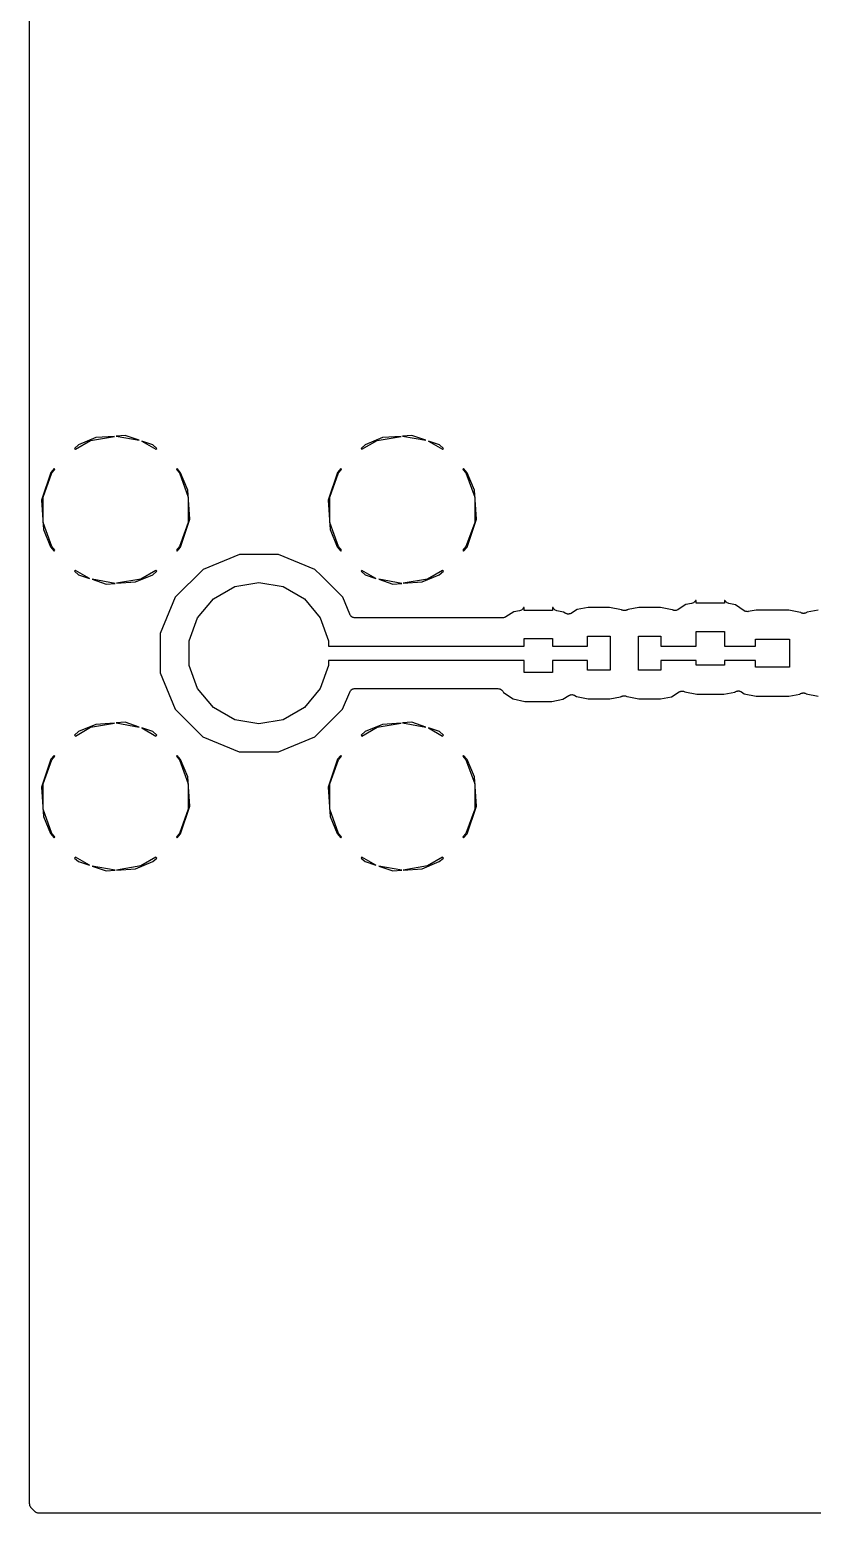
# Model space of a CAD drawing. Extents: x 33.3 to 98.3, y -74.9 to -29.1.
# Drawn here: x 33.27 to 47.15, y -74.93 to -48.64 of the extents above; entities that cross this region are included whole.
import ezdxf

# ---------------------------------------------------------------- set-up
doc = ezdxf.new("R2010")
doc.units = 0
doc.header["$MEASUREMENT"] = 0
doc.layers.add('BLACK', color=7, linetype='CONTINUOUS')

msp = doc.modelspace()

# ---------------------------------------------------------------- linework, layer by layer
at = {"layer": 'Black'}
for p, q in [((33.274, -55.6101), (33.274, -29.2514)), ((33.274, -56.0554), (33.274, -55.6101)), ((34.0849, -56.0777), (34.3517, -55.9237)), ((34.4471, -55.8711), (34.1416, -55.9977)), ((34.3517, -55.9237), (34.7805, -55.8481)), ((34.7805, -55.8481), (34.4471, -55.8711)), ((34.9666, -55.8353), (34.8057, -55.8464)), ((34.8057, -55.8464), (35.2142, -55.9184)), ((35.2142, -55.9184), (34.9666, -55.8353)), ((35.4571, -56), (35.2642, -55.9352)), ((35.2642, -55.9352), (35.5111, -56.0777)), ((39.1649, -56.0777), (39.4317, -55.9237)), ((39.5271, -55.8711), (39.2216, -55.9977)), ((39.4317, -55.9237), (39.8605, -55.8481)), ((39.8605, -55.8481), (39.5271, -55.8711)), ((40.0466, -55.8353), (39.8857, -55.8464)), ((39.8857, -55.8464), (40.2942, -55.9184)), ((40.2942, -55.9184), (40.0466, -55.8353)), ((40.5371, -56), (40.3442, -55.9352)), ((40.3442, -55.9352), (40.5911, -56.0777)), ((33.274, -56.9685), (33.274, -56.0554)), ((34.1416, -55.9977), (34.0681, -56.0609)), ((34.0681, -56.0609), (34.0849, -56.0777)), ((35.5279, -56.0609), (35.4571, -56)), ((35.5111, -56.0777), (35.5279, -56.0609)), ((39.2216, -55.9977), (39.1481, -56.0609)), ((39.1481, -56.0609), (39.1649, -56.0777)), ((40.6079, -56.0609), (40.5371, -56)), ((40.5911, -56.0777), (40.6079, -56.0609)), ((33.648, -56.4909), (33.4833, -56.9814)), ((33.5129, -56.9234), (33.6679, -56.4975)), ((33.7089, -56.4201), (33.648, -56.4909)), ((33.6679, -56.4975), (33.7219, -56.4331)), ((33.7219, -56.4331), (33.7089, -56.4201)), ((35.8871, -56.4201), (35.8741, -56.4331)), ((35.8741, -56.4331), (35.9281, -56.4975)), ((35.9503, -56.4936), (35.8871, -56.4201)), ((35.9281, -56.4975), (36.0831, -56.9234)), ((36.0769, -56.7991), (35.9503, -56.4936)), ((38.728, -56.4909), (38.5633, -56.9814)), ((38.5929, -56.9234), (38.7479, -56.4975)), ((38.7889, -56.4201), (38.728, -56.4909)), ((38.7479, -56.4975), (38.8019, -56.4331)), ((38.8019, -56.4331), (38.7889, -56.4201)), ((40.9671, -56.4201), (40.9541, -56.4331)), ((40.9541, -56.4331), (41.0081, -56.4975)), ((41.0303, -56.4936), (40.9671, -56.4201)), ((41.0081, -56.4975), (41.1631, -56.9234)), ((41.1569, -56.7991), (41.0303, -56.4936)), ((33.274, -58.2446), (33.274, -56.9685)), ((33.4833, -56.9814), (33.5191, -57.5009)), ((33.5129, -57.3766), (33.5129, -56.9234)), ((36.089, -56.9753), (36.0769, -56.7991)), ((36.0831, -56.9234), (36.0831, -57.3766)), ((36.1127, -57.3186), (36.089, -56.9753)), ((38.5633, -56.9814), (38.5991, -57.5009)), ((38.5929, -57.3766), (38.5929, -56.9234)), ((41.1927, -57.3186), (41.1569, -56.7991)), ((41.1631, -56.9234), (41.1631, -57.3766)), ((33.6679, -57.8025), (33.5129, -57.3766)), ((33.5191, -57.5009), (33.6457, -57.8064)), ((36.0831, -57.3766), (35.9281, -57.8025)), ((35.948, -57.8091), (36.1127, -57.3186)), ((38.7479, -57.8025), (38.5929, -57.3766)), ((38.5991, -57.5009), (38.7257, -57.8064)), ((41.1631, -57.3766), (41.0081, -57.8025)), ((41.028, -57.8091), (41.1927, -57.3186)), ((33.6457, -57.8064), (33.7089, -57.8799)), ((33.7219, -57.8669), (33.6679, -57.8025)), ((35.9281, -57.8025), (35.8741, -57.8669)), ((35.8871, -57.8799), (35.948, -57.8091)), ((38.7257, -57.8064), (38.7889, -57.8799)), ((38.8019, -57.8669), (38.7479, -57.8025)), ((41.0081, -57.8025), (40.9541, -57.8669)), ((40.9671, -57.8799), (41.028, -57.8091)), ((33.7089, -57.8799), (33.7219, -57.8669)), ((35.8741, -57.8669), (35.8871, -57.8799)), ((36.9914, -57.9397), (36.348, -58.2056)), ((37.6876, -57.9403), (36.9914, -57.9397)), ((38.3306, -58.2073), (37.6876, -57.9403)), ((38.7889, -57.8799), (38.8019, -57.8669)), ((40.9541, -57.8669), (40.9671, -57.8799)), ((33.274, -60.0564), (33.274, -58.2446)), ((34.0849, -58.2223), (34.0681, -58.2391)), ((34.0681, -58.2391), (34.1389, -58.3)), ((34.3318, -58.3648), (34.0849, -58.2223)), ((34.1389, -58.3), (34.3318, -58.3648)), ((35.1489, -58.4289), (35.4544, -58.3023)), ((35.5111, -58.2223), (35.2443, -58.3763)), ((35.4544, -58.3023), (35.5279, -58.2391)), ((35.5279, -58.2391), (35.5111, -58.2223)), ((36.348, -58.2056), (35.8553, -58.6974)), ((38.4383, -58.3152), (38.3306, -58.2073)), ((38.8224, -58.7), (38.4383, -58.3152)), ((39.1649, -58.2223), (39.1481, -58.2391)), ((39.1481, -58.2391), (39.2189, -58.3)), ((39.4118, -58.3648), (39.1649, -58.2223)), ((39.2189, -58.3), (39.4118, -58.3648)), ((40.2289, -58.4289), (40.5344, -58.3023)), ((40.5911, -58.2223), (40.3243, -58.3763)), ((40.5344, -58.3023), (40.6079, -58.2391)), ((40.6079, -58.2391), (40.5911, -58.2223)), ((34.7903, -58.4536), (34.3818, -58.3816)), ((34.3818, -58.3816), (34.6294, -58.4647)), ((34.6294, -58.4647), (34.7903, -58.4536)), ((35.2443, -58.3763), (34.8155, -58.4519)), ((34.8155, -58.4519), (35.1489, -58.4289)), ((36.5314, -58.7288), (36.9088, -58.5109)), ((36.9088, -58.5109), (37.338, -58.4352)), ((37.338, -58.4352), (37.7672, -58.5109)), ((37.7672, -58.5109), (38.1446, -58.7288)), ((39.8703, -58.4536), (39.4618, -58.3816)), ((39.4618, -58.3816), (39.7094, -58.4647)), ((39.7094, -58.4647), (39.8703, -58.4536)), ((40.3243, -58.3763), (39.8955, -58.4519)), ((39.8955, -58.4519), (40.2289, -58.4289)), ((35.8553, -58.6974), (35.5883, -59.3404)), ((36.2513, -59.0626), (36.5314, -58.7288)), ((38.1446, -58.7288), (38.4247, -59.0626)), ((38.9469, -59.0012), (38.8224, -58.7)), ((42.0299, -58.882), (42.0266, -58.8878)), ((42.041, -58.882), (42.0299, -58.882)), ((42.041, -58.932), (42.041, -58.882)), ((42.5512, -58.882), (42.541, -58.882)), ((42.541, -58.882), (42.541, -58.932)), ((42.5551, -58.8886), (42.5512, -58.882)), ((43.1743, -58.8782), (42.9803, -58.9147)), ((43.555, -58.8782), (43.1743, -58.8782)), ((43.7654, -58.9209), (43.555, -58.8782)), ((44.0743, -58.8782), (43.8803, -58.9147)), ((44.455, -58.8782), (44.0743, -58.8782)), ((44.6656, -58.9209), (44.455, -58.8782)), ((44.9043, -58.8297), (44.7676, -58.9177)), ((45.0075, -58.8103), (44.9043, -58.8297)), ((45.0232, -58.8044), (45.0075, -58.8103)), ((45.039, -58.7987), (45.0232, -58.8044)), ((45.0394, -58.7983), (45.039, -58.7987)), ((45.04, -58.7981), (45.0394, -58.7983)), ((45.0527, -58.7871), (45.04, -58.7981)), ((45.0656, -58.7763), (45.0527, -58.7871)), ((45.0659, -58.7758), (45.0656, -58.7763)), ((45.0663, -58.7755), (45.0659, -58.7758)), ((45.0746, -58.7608), (45.0663, -58.7755)), ((45.0779, -58.755), (45.0746, -58.7608)), ((45.089, -58.755), (45.0779, -58.755)), ((45.089, -58.805), (45.089, -58.755)), ((45.589, -58.805), (45.089, -58.805)), ((45.5992, -58.755), (45.589, -58.755)), ((45.589, -58.755), (45.589, -58.805)), ((45.6031, -58.7616), (45.5992, -58.755)), ((45.6108, -58.7758), (45.6031, -58.7616)), ((45.6118, -58.7767), (45.6108, -58.7758)), ((45.6124, -58.7778), (45.6118, -58.7767)), ((45.6248, -58.7882), (45.6124, -58.7778)), ((45.6368, -58.7988), (45.6248, -58.7882)), ((45.638, -58.7993), (45.6368, -58.7988)), ((45.639, -58.8001), (45.638, -58.7993)), ((45.6542, -58.8056), (45.639, -58.8001)), ((45.6692, -58.8115), (45.6542, -58.8056)), ((45.7873, -58.8354), (45.6692, -58.8115)), ((45.9378, -58.9382), (45.7873, -58.8354)), ((36.1023, -59.4721), (36.2513, -59.0626)), ((38.4247, -59.0626), (38.5737, -59.4721)), ((38.9504, -59.0068), (38.9469, -59.0012)), ((38.9527, -59.013), (38.9504, -59.0068)), ((38.9597, -59.0213), (38.9527, -59.013)), ((38.9655, -59.0305), (38.9597, -59.0213)), ((38.9708, -59.0345), (38.9655, -59.0305)), ((38.975, -59.0396), (38.9708, -59.0345)), ((38.9844, -59.045), (38.975, -59.0396)), ((38.9931, -59.0517), (38.9844, -59.045)), ((38.9994, -59.0537), (38.9931, -59.0517)), ((39.0051, -59.057), (38.9994, -59.0537)), ((39.0158, -59.0589), (39.0051, -59.057)), ((39.0262, -59.0621), (39.0158, -59.0589)), ((39.0328, -59.0619), (39.0262, -59.0621)), ((39.0393, -59.063), (39.0328, -59.0619)), ((41.6618, -59.063), (39.0393, -59.063)), ((41.6728, -59.0611), (41.6618, -59.063)), ((41.6839, -59.0605), (41.6728, -59.0611)), ((41.6898, -59.0581), (41.6839, -59.0605)), ((41.696, -59.057), (41.6898, -59.0581)), ((41.7057, -59.0514), (41.696, -59.057)), ((41.7159, -59.0471), (41.7057, -59.0514)), ((41.8563, -58.9567), (41.7159, -59.0471)), ((41.9595, -58.9373), (41.8563, -58.9567)), ((41.9752, -58.9314), (41.9595, -58.9373)), ((41.991, -58.9257), (41.9752, -58.9314)), ((41.9914, -58.9253), (41.991, -58.9257)), ((41.992, -58.9251), (41.9914, -58.9253)), ((42.0047, -58.9141), (41.992, -58.9251)), ((42.0176, -58.9033), (42.0047, -58.9141)), ((42.0179, -58.9028), (42.0176, -58.9033)), ((42.0183, -58.9025), (42.0179, -58.9028)), ((42.0266, -58.8878), (42.0183, -58.9025)), ((42.541, -58.932), (42.041, -58.932)), ((42.5628, -58.9028), (42.5551, -58.8886)), ((42.5638, -58.9037), (42.5628, -58.9028)), ((42.5644, -58.9048), (42.5638, -58.9037)), ((42.5768, -58.9152), (42.5644, -58.9048)), ((42.5888, -58.9258), (42.5768, -58.9152)), ((42.59, -58.9263), (42.5888, -58.9258)), ((42.591, -58.9271), (42.59, -58.9263)), ((42.6062, -58.9326), (42.591, -58.9271)), ((42.6212, -58.9385), (42.6062, -58.9326)), ((42.7393, -58.9624), (42.6212, -58.9385)), ((42.7655, -58.9803), (42.7393, -58.9624)), ((42.7712, -58.9829), (42.7655, -58.9803)), ((42.7762, -58.9867), (42.7712, -58.9829)), ((42.7869, -58.99), (42.7762, -58.9867)), ((42.7972, -58.9947), (42.7869, -58.99)), ((42.8034, -58.9951), (42.7972, -58.9947)), ((42.8093, -58.997), (42.8034, -58.9951)), ((42.8206, -58.9964), (42.8093, -58.997)), ((42.8318, -58.9973), (42.8206, -58.9964)), ((42.8378, -58.9956), (42.8318, -58.9973)), ((42.844, -58.9953), (42.8378, -58.9956)), ((42.8544, -58.9909), (42.844, -58.9953)), ((42.8652, -58.9879), (42.8544, -58.9909)), ((42.8703, -58.9843), (42.8652, -58.9879)), ((42.876, -58.9819), (42.8703, -58.9843)), ((42.9803, -58.9147), (42.876, -58.9819)), ((43.7667, -58.9214), (43.7654, -58.9209)), ((43.7717, -58.9252), (43.7667, -58.9214)), ((43.7824, -58.9286), (43.7717, -58.9252)), ((43.7927, -58.9332), (43.7824, -58.9286)), ((43.7989, -58.9337), (43.7927, -58.9332)), ((43.8048, -58.9355), (43.7989, -58.9337)), ((43.8161, -58.935), (43.8048, -58.9355)), ((43.8273, -58.9358), (43.8161, -58.935)), ((43.8333, -58.9341), (43.8273, -58.9358)), ((43.8395, -58.9338), (43.8333, -58.9341)), ((43.8499, -58.9295), (43.8395, -58.9338)), ((43.8607, -58.9264), (43.8499, -58.9295)), ((43.8658, -58.9228), (43.8607, -58.9264)), ((43.8716, -58.9204), (43.8658, -58.9228)), ((43.8803, -58.9147), (43.8716, -58.9204)), ((44.6677, -58.9225), (44.6656, -58.9209)), ((44.6785, -58.9259), (44.6677, -58.9225)), ((44.6887, -58.9305), (44.6785, -58.9259)), ((44.695, -58.931), (44.6887, -58.9305)), ((44.7009, -58.9328), (44.695, -58.931)), ((44.7122, -58.9323), (44.7009, -58.9328)), ((44.7234, -58.9331), (44.7122, -58.9323)), ((44.7294, -58.9315), (44.7234, -58.9331)), ((44.7356, -58.9312), (44.7294, -58.9315)), ((44.746, -58.9268), (44.7356, -58.9312)), ((44.7568, -58.9238), (44.746, -58.9268)), ((44.7619, -58.9201), (44.7568, -58.9238)), ((44.7676, -58.9177), (44.7619, -58.9201)), ((45.9418, -58.9401), (45.9378, -58.9382)), ((45.9452, -58.9428), (45.9418, -58.9401)), ((45.9575, -58.9472), (45.9452, -58.9428)), ((45.9694, -58.9526), (45.9575, -58.9472)), ((45.9738, -58.9529), (45.9694, -58.9526)), ((45.978, -58.9544), (45.9738, -58.9529)), ((45.991, -58.9542), (45.978, -58.9544)), ((46.0041, -58.9552), (45.991, -58.9542)), ((46.0083, -58.954), (46.0041, -58.9552)), ((46.0127, -58.954), (46.0083, -58.954)), ((46.1493, -58.9282), (46.0127, -58.954)), ((46.73, -58.9282), (46.1493, -58.9282)), ((46.9404, -58.9709), (46.73, -58.9282)), ((46.9417, -58.9714), (46.9404, -58.9709)), ((46.9467, -58.9752), (46.9417, -58.9714)), ((46.9574, -58.9786), (46.9467, -58.9752)), ((46.9677, -58.9832), (46.9574, -58.9786)), ((46.9739, -58.9837), (46.9677, -58.9832)), ((46.9798, -58.9855), (46.9739, -58.9837)), ((46.9911, -58.985), (46.9798, -58.9855)), ((47.0023, -58.9858), (46.9911, -58.985)), ((47.0083, -58.9841), (47.0023, -58.9858)), ((47.0145, -58.9838), (47.0083, -58.9841)), ((47.0249, -58.9795), (47.0145, -58.9838)), ((47.0357, -58.9764), (47.0249, -58.9795)), ((47.0408, -58.9728), (47.0357, -58.9764)), ((47.0466, -58.9704), (47.0408, -58.9728)), ((47.0553, -58.9647), (47.0466, -58.9704)), ((47.2493, -58.9282), (47.0553, -58.9647)), ((35.5883, -59.3404), (35.5877, -60.0366)), ((43.165, -59.563), (43.165, -59.39)), ((43.165, -59.39), (43.565, -59.39)), ((43.565, -59.39), (43.565, -59.99)), ((44.065, -59.99), (44.065, -59.39)), ((44.065, -59.39), (44.465, -59.39)), ((44.465, -59.39), (44.465, -59.563)), ((45.089, -59.563), (45.089, -59.305)), ((45.089, -59.305), (45.589, -59.305)), ((45.589, -59.305), (45.589, -59.563)), ((36.1023, -59.9079), (36.1023, -59.4721)), ((38.5737, -59.4721), (38.5737, -59.563)), ((38.5737, -59.563), (41.656, -59.563)), ((41.656, -59.563), (42.041, -59.563)), ((42.041, -59.432), (42.541, -59.432)), ((42.041, -59.563), (42.041, -59.432)), ((42.541, -59.432), (42.541, -59.563)), ((42.541, -59.563), (43.165, -59.563)), ((44.465, -59.563), (44.958, -59.563)), ((44.958, -59.563), (45.089, -59.563)), ((45.589, -59.563), (46.14, -59.563)), ((46.14, -59.563), (46.14, -59.44)), ((46.14, -59.44), (46.74, -59.44)), ((46.74, -59.44), (46.74, -59.94)), ((36.2513, -60.3174), (36.1023, -59.9079)), ((38.5737, -59.9079), (38.4247, -60.3174)), ((41.656, -59.817), (38.5737, -59.817)), ((38.5737, -59.817), (38.5737, -59.9079)), ((42.041, -59.817), (41.656, -59.817)), ((42.041, -60.032), (42.041, -59.817)), ((43.165, -59.817), (42.541, -59.817)), ((42.541, -59.817), (42.541, -60.032)), ((43.165, -59.99), (43.165, -59.817)), ((44.958, -59.817), (44.465, -59.817)), ((44.465, -59.817), (44.465, -59.99)), ((45.089, -59.817), (44.958, -59.817)), ((45.089, -59.905), (45.089, -59.817)), ((45.589, -59.905), (45.089, -59.905)), ((46.14, -59.817), (45.589, -59.817)), ((45.589, -59.817), (45.589, -59.905)), ((46.14, -59.94), (46.14, -59.817)), ((33.274, -61.1354), (33.274, -60.0564)), ((35.5877, -60.0366), (35.8536, -60.68)), ((42.541, -60.032), (42.041, -60.032)), ((43.565, -59.99), (43.165, -59.99)), ((44.465, -59.99), (44.065, -59.99)), ((46.74, -59.94), (46.14, -59.94)), ((36.5314, -60.6512), (36.2513, -60.3174)), ((38.4247, -60.3174), (38.1446, -60.6512)), ((38.8207, -60.6826), (38.9469, -60.3787)), ((38.9469, -60.3787), (38.9504, -60.3731)), ((38.9504, -60.3731), (38.9527, -60.367)), ((38.9527, -60.367), (38.9597, -60.3586)), ((38.9597, -60.3586), (38.9656, -60.3494)), ((38.9656, -60.3494), (38.9708, -60.3454)), ((38.9708, -60.3454), (38.975, -60.3404)), ((38.975, -60.3404), (38.9845, -60.3349)), ((38.9845, -60.3349), (38.9932, -60.3283)), ((38.9932, -60.3283), (38.9994, -60.3263)), ((38.9994, -60.3263), (39.0051, -60.323)), ((39.0051, -60.323), (39.0159, -60.3211)), ((39.0159, -60.3211), (39.0263, -60.3178)), ((39.0263, -60.3178), (39.0328, -60.3181)), ((39.0328, -60.3181), (39.0393, -60.317)), ((39.0393, -60.317), (41.5757, -60.317)), ((41.5757, -60.317), (41.5905, -60.3196)), ((41.5905, -60.3196), (41.6054, -60.3215)), ((41.6054, -60.3215), (41.6076, -60.3226)), ((41.6076, -60.3226), (41.6099, -60.323)), ((41.6099, -60.323), (41.6229, -60.3305)), ((41.6229, -60.3305), (41.6363, -60.3374)), ((41.6363, -60.3374), (41.6379, -60.3392)), ((41.6379, -60.3392), (41.64, -60.3404)), ((41.64, -60.3404), (41.6497, -60.3519)), ((41.6497, -60.3519), (41.6598, -60.3629)), ((41.6598, -60.3629), (41.6756, -60.3874)), ((41.6756, -60.3874), (41.8427, -60.5016)), ((42.7257, -60.5073), (42.83, -60.4401)), ((42.83, -60.4401), (42.8357, -60.4377)), ((42.8357, -60.4377), (42.8408, -60.4341)), ((42.8408, -60.4341), (42.8516, -60.4311)), ((42.8516, -60.4311), (42.862, -60.4267)), ((42.862, -60.4267), (42.8682, -60.4264)), ((42.8682, -60.4264), (42.8742, -60.4247)), ((42.8742, -60.4247), (42.8854, -60.4256)), ((42.8854, -60.4256), (42.8967, -60.425)), ((42.8967, -60.425), (42.9026, -60.4269)), ((42.9026, -60.4269), (42.9088, -60.4273)), ((42.9088, -60.4273), (42.9191, -60.432)), ((42.9191, -60.432), (42.9298, -60.4353)), ((42.9298, -60.4353), (42.9348, -60.4391)), ((42.9348, -60.4391), (42.9405, -60.4417)), ((42.9405, -60.4417), (42.9667, -60.4596)), ((42.9667, -60.4596), (43.175, -60.5018)), ((43.7497, -60.4653), (43.7584, -60.4596)), ((43.7584, -60.4596), (43.7642, -60.4572)), ((43.7642, -60.4572), (43.7693, -60.4536)), ((43.7693, -60.4536), (43.7801, -60.4505)), ((43.7801, -60.4505), (43.7905, -60.4462)), ((43.7905, -60.4462), (43.7967, -60.4459)), ((43.7967, -60.4459), (43.8027, -60.4442)), ((43.8027, -60.4442), (43.8139, -60.445)), ((43.8139, -60.445), (43.8252, -60.4445)), ((43.8252, -60.4445), (43.8311, -60.4463)), ((43.8311, -60.4463), (43.8373, -60.4468)), ((43.8373, -60.4468), (43.8476, -60.4514)), ((43.8476, -60.4514), (43.8583, -60.4548)), ((43.8583, -60.4548), (43.8633, -60.4586)), ((43.8633, -60.4586), (43.8646, -60.4591)), ((43.8646, -60.4591), (44.075, -60.5018)), ((44.6497, -60.4653), (44.7864, -60.3773)), ((44.7864, -60.3773), (44.7921, -60.3749)), ((44.7921, -60.3749), (44.7972, -60.3712)), ((44.7972, -60.3712), (44.808, -60.3682)), ((44.808, -60.3682), (44.8184, -60.3638)), ((44.8184, -60.3638), (44.8246, -60.3635)), ((44.8246, -60.3635), (44.8306, -60.3619)), ((44.8306, -60.3619), (44.8418, -60.3627)), ((44.8418, -60.3627), (44.8531, -60.3622)), ((44.8531, -60.3622), (44.859, -60.364)), ((44.859, -60.364), (44.8653, -60.3645)), ((44.8653, -60.3645), (44.8755, -60.3691)), ((44.8755, -60.3691), (44.8863, -60.3725)), ((44.8863, -60.3725), (44.8884, -60.3741)), ((44.8884, -60.3741), (45.099, -60.4168)), ((45.099, -60.4168), (45.5797, -60.4168)), ((45.5797, -60.4168), (45.7737, -60.3803)), ((45.7737, -60.3803), (45.7823, -60.3747)), ((45.7823, -60.3747), (45.7881, -60.3723)), ((45.7881, -60.3723), (45.7931, -60.3686)), ((45.7931, -60.3686), (45.804, -60.3656)), ((45.804, -60.3656), (45.8144, -60.3612)), ((45.8144, -60.3612), (45.8206, -60.3609)), ((45.8206, -60.3609), (45.8266, -60.3593)), ((45.8266, -60.3593), (45.8378, -60.3601)), ((45.8378, -60.3601), (45.849, -60.3596)), ((45.849, -60.3596), (45.855, -60.3614)), ((45.855, -60.3614), (45.8612, -60.3619)), ((45.8612, -60.3619), (45.8715, -60.3665)), ((45.8715, -60.3665), (45.8822, -60.3699)), ((45.8822, -60.3699), (45.8872, -60.3736)), ((45.8872, -60.3736), (45.8929, -60.3762)), ((45.8929, -60.3762), (45.9417, -60.4096)), ((45.9417, -60.4096), (46.15, -60.4518)), ((46.15, -60.4518), (46.7307, -60.4518)), ((46.7307, -60.4518), (46.9247, -60.4153)), ((46.9247, -60.4153), (46.9334, -60.4096)), ((46.9334, -60.4096), (46.9392, -60.4072)), ((46.9392, -60.4072), (46.9443, -60.4036)), ((46.9443, -60.4036), (46.9551, -60.4005)), ((46.9551, -60.4005), (46.9655, -60.3962)), ((46.9655, -60.3962), (46.9717, -60.3959)), ((46.9717, -60.3959), (46.9777, -60.3942)), ((46.9777, -60.3942), (46.9889, -60.395)), ((46.9889, -60.395), (47.0002, -60.3945)), ((47.0002, -60.3945), (47.0061, -60.3963)), ((47.0061, -60.3963), (47.0123, -60.3968)), ((47.0123, -60.3968), (47.0226, -60.4014)), ((47.0226, -60.4014), (47.0333, -60.4048)), ((47.0333, -60.4048), (47.0383, -60.4086)), ((47.0383, -60.4086), (47.0396, -60.4091)), ((47.0396, -60.4091), (47.25, -60.4518)), ((35.8536, -60.68), (36.3454, -61.1727)), ((36.9088, -60.8691), (36.5314, -60.6512)), ((38.1446, -60.6512), (37.7672, -60.8691)), ((38.438, -61.0647), (38.8207, -60.6826)), ((41.8427, -60.5016), (42.051, -60.5438)), ((42.051, -60.5438), (42.5317, -60.5438)), ((42.5317, -60.5438), (42.7257, -60.5073)), ((43.175, -60.5018), (43.5557, -60.5018)), ((43.5557, -60.5018), (43.7497, -60.4653)), ((44.075, -60.5018), (44.4557, -60.5018)), ((44.4557, -60.5018), (44.6497, -60.4653)), ((34.4471, -60.9511), (34.1416, -61.0777)), ((34.3517, -61.0037), (34.7805, -60.9281)), ((34.7805, -60.9281), (34.4471, -60.9511)), ((34.9666, -60.9153), (34.8057, -60.9264)), ((34.8057, -60.9264), (35.2142, -60.9984)), ((35.2142, -60.9984), (34.9666, -60.9153)), ((37.338, -60.9448), (36.9088, -60.8691)), ((37.7672, -60.8691), (37.338, -60.9448)), ((39.5271, -60.9511), (39.2216, -61.0777)), ((39.4317, -61.0037), (39.8605, -60.9281)), ((39.8605, -60.9281), (39.5271, -60.9511)), ((40.0466, -60.9153), (39.8857, -60.9264)), ((39.8857, -60.9264), (40.2942, -60.9984)), ((40.2942, -60.9984), (40.0466, -60.9153)), ((33.274, -62.0485), (33.274, -61.1354)), ((34.1416, -61.0777), (34.0681, -61.1409)), ((34.0681, -61.1409), (34.0849, -61.1577)), ((34.0849, -61.1577), (34.3517, -61.0037)), ((35.4571, -61.08), (35.2642, -61.0152)), ((35.2642, -61.0152), (35.5111, -61.1577)), ((35.5279, -61.1409), (35.4571, -61.08)), ((35.5111, -61.1577), (35.5279, -61.1409)), ((36.3454, -61.1727), (36.9884, -61.4397)), ((37.6846, -61.4403), (38.328, -61.1744)), ((38.328, -61.1744), (38.438, -61.0647)), ((39.2216, -61.0777), (39.1481, -61.1409)), ((39.1481, -61.1409), (39.1649, -61.1577)), ((39.1649, -61.1577), (39.4317, -61.0037)), ((40.5371, -61.08), (40.3442, -61.0152)), ((40.3442, -61.0152), (40.5911, -61.1577)), ((40.6079, -61.1409), (40.5371, -61.08)), ((40.5911, -61.1577), (40.6079, -61.1409)), ((33.7089, -61.5001), (33.648, -61.5709)), ((33.7219, -61.5131), (33.7089, -61.5001)), ((35.8871, -61.5001), (35.8741, -61.5131)), ((35.9503, -61.5736), (35.8871, -61.5001)), ((36.9884, -61.4397), (37.6846, -61.4403)), ((38.7889, -61.5001), (38.728, -61.5709)), ((38.8019, -61.5131), (38.7889, -61.5001)), ((40.9671, -61.5001), (40.9541, -61.5131)), ((41.0303, -61.5736), (40.9671, -61.5001)), ((33.648, -61.5709), (33.4833, -62.0614)), ((33.5129, -62.0034), (33.6679, -61.5775)), ((33.6679, -61.5775), (33.7219, -61.5131)), ((35.8741, -61.5131), (35.9281, -61.5775)), ((35.9281, -61.5775), (36.0831, -62.0034)), ((36.0769, -61.8791), (35.9503, -61.5736)), ((38.728, -61.5709), (38.5633, -62.0614)), ((38.5929, -62.0034), (38.7479, -61.5775)), ((38.7479, -61.5775), (38.8019, -61.5131)), ((40.9541, -61.5131), (41.0081, -61.5775)), ((41.0081, -61.5775), (41.1631, -62.0034)), ((41.1569, -61.8791), (41.0303, -61.5736)), ((33.5129, -62.4566), (33.5129, -62.0034)), ((36.089, -62.0553), (36.0769, -61.8791)), ((36.0831, -62.0034), (36.0831, -62.4566)), ((38.5929, -62.4566), (38.5929, -62.0034)), ((41.1927, -62.3986), (41.1569, -61.8791)), ((41.1631, -62.0034), (41.1631, -62.4566)), ((33.274, -63.3246), (33.274, -62.0485)), ((33.4833, -62.0614), (33.5191, -62.5809)), ((36.1127, -62.3986), (36.089, -62.0553)), ((38.5633, -62.0614), (38.5991, -62.5809)), ((33.6679, -62.8825), (33.5129, -62.4566)), ((36.0831, -62.4566), (35.9281, -62.8825)), ((35.948, -62.8891), (36.1127, -62.3986)), ((38.7479, -62.8825), (38.5929, -62.4566)), ((41.1631, -62.4566), (41.0081, -62.8825)), ((41.028, -62.8891), (41.1927, -62.3986)), ((33.5191, -62.5809), (33.6457, -62.8864)), ((38.5991, -62.5809), (38.7257, -62.8864)), ((33.6457, -62.8864), (33.7089, -62.9599)), ((33.7219, -62.9469), (33.6679, -62.8825)), ((33.7089, -62.9599), (33.7219, -62.9469)), ((35.9281, -62.8825), (35.8741, -62.9469)), ((35.8741, -62.9469), (35.8871, -62.9599)), ((35.8871, -62.9599), (35.948, -62.8891)), ((38.7257, -62.8864), (38.7889, -62.9599)), ((38.8019, -62.9469), (38.7479, -62.8825)), ((38.7889, -62.9599), (38.8019, -62.9469)), ((41.0081, -62.8825), (40.9541, -62.9469)), ((40.9541, -62.9469), (40.9671, -62.9599)), ((40.9671, -62.9599), (41.028, -62.8891)), ((33.274, -71.083), (33.274, -63.3246)), ((34.0849, -63.3023), (34.0681, -63.3191)), ((34.0681, -63.3191), (34.1389, -63.38)), ((34.3318, -63.4448), (34.0849, -63.3023)), ((35.5111, -63.3023), (35.2443, -63.4563)), ((35.4544, -63.3823), (35.5279, -63.3191)), ((35.5279, -63.3191), (35.5111, -63.3023)), ((39.1649, -63.3023), (39.1481, -63.3191)), ((39.1481, -63.3191), (39.2189, -63.38)), ((39.4118, -63.4448), (39.1649, -63.3023)), ((40.5911, -63.3023), (40.3243, -63.4563)), ((40.5344, -63.3823), (40.6079, -63.3191)), ((40.6079, -63.3191), (40.5911, -63.3023)), ((34.1389, -63.38), (34.3318, -63.4448)), ((34.7903, -63.5336), (34.3818, -63.4616)), ((34.3818, -63.4616), (34.6294, -63.5447)), ((34.6294, -63.5447), (34.7903, -63.5336)), ((35.2443, -63.4563), (34.8155, -63.5319)), ((34.8155, -63.5319), (35.1489, -63.5089)), ((35.1489, -63.5089), (35.4544, -63.3823)), ((39.2189, -63.38), (39.4118, -63.4448)), ((39.8703, -63.5336), (39.4618, -63.4616)), ((39.4618, -63.4616), (39.7094, -63.5447)), ((39.7094, -63.5447), (39.8703, -63.5336)), ((40.3243, -63.4563), (39.8955, -63.5319)), ((39.8955, -63.5319), (40.2289, -63.5089)), ((40.2289, -63.5089), (40.5344, -63.3823)), ((33.274, -74.7616), (33.274, -71.083)), ((33.2748, -74.7659), (33.274, -74.7616)), ((33.2744, -74.7703), (33.2748, -74.7659)), ((33.2778, -74.7829), (33.2744, -74.7703)), ((33.28, -74.7958), (33.2778, -74.7829)), ((33.2822, -74.7996), (33.28, -74.7958)), ((33.2834, -74.8038), (33.2822, -74.7996)), ((33.2909, -74.8145), (33.2834, -74.8038)), ((33.2974, -74.8259), (33.2909, -74.8145)), ((33.3008, -74.8287), (33.2974, -74.8259)), ((33.3033, -74.8323), (33.3008, -74.8287)), ((33.3717, -74.9007), (33.3033, -74.8323)), ((33.3753, -74.9032), (33.3717, -74.9007)), ((33.3781, -74.9066), (33.3753, -74.9032)), ((33.3895, -74.9131), (33.3781, -74.9066)), ((33.4002, -74.9206), (33.3895, -74.9131)), ((33.4044, -74.9218), (33.4002, -74.9206)), ((33.4082, -74.924), (33.4044, -74.9218)), ((33.4211, -74.9262), (33.4082, -74.924)), ((33.4337, -74.9296), (33.4211, -74.9262)), ((33.4381, -74.9292), (33.4337, -74.9296)), ((33.4424, -74.93), (33.4381, -74.9292)), ((98.1296, -74.93), (33.4424, -74.93))]:
    msp.add_line(p, q, dxfattribs=at)

doc.saveas('drawing.dxf')
